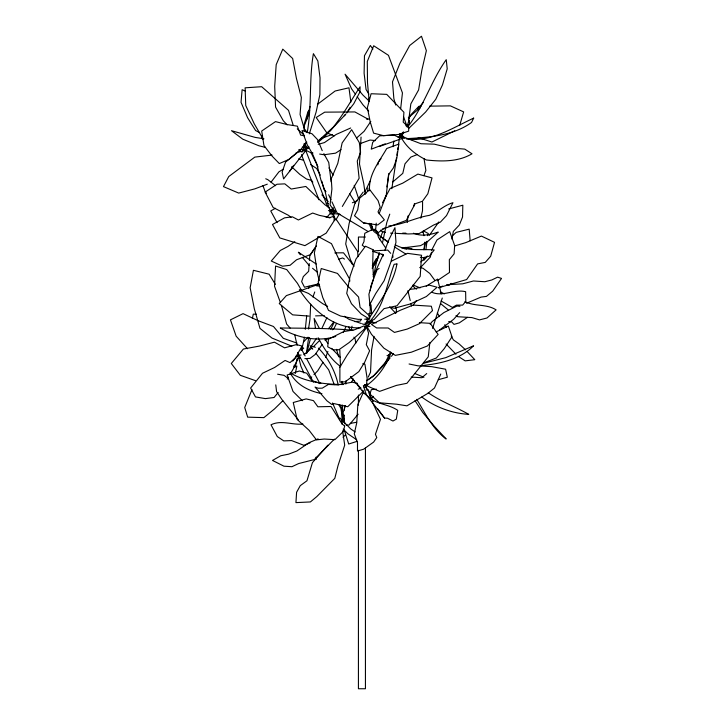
<?xml version="1.0" encoding="UTF-8"?>
<svg xmlns="http://www.w3.org/2000/svg" width="725" height="725" viewBox="0 0 725 725"><rect width="100%" height="100%" fill="white"/><g stroke="black" fill="none" stroke-linecap="round" stroke-linejoin="round"><path stroke-width="1.09" d="M345.852 384.105L345.87 380.897M422.584 202.166L422.512 210.785L420.745 218.216M361.059 137.088L359.491 164.122L363.787 183.797L365.246 194.418M367.131 318.565L367.077 321.963L374.073 319.526L384.023 308.632L397.028 305.742L420.21 276.397L421.551 255.263L407.522 253.351L391.618 261.045M342.562 405.067L341.992 424.071M334.433 210.341L334.37 213.123L333.119 209.28M304.128 130.4L304.346 123.966L307.998 111.505L309.72 110.2M369.587 190.766C368.173 174.861 379.248 161.648 386.733 148.507L398.886 144.085L396.729 158.657L393.43 167.856L388.564 174.616L386.226 195.505L379.084 213.784M409.489 120.631L409.353 124.365L406.299 125.371M310.681 304.201L309.956 319.517L308.497 329.041M367.72 191.074L367.874 188.02M392.841 257.438L392.923 255.798M424.197 249.681L424.614 242.204M344.33 410.142L344.629 405.792M309.222 263.574L308.66 271.295L303.295 276.606L301.645 281.608L304.491 287.218L318.193 283.946M309.457 260.266L309.783 255.852L314.895 248.004M376.212 223.164L375.595 230.396L372.868 229.734L371.137 223.545M306.557 352.241L308.651 337.696M304.5 337.179L301.673 350.13M305.307 329.304L306.693 315.81M400.662 108.741L402.447 92.9L388.464 55.327L373.692 45.757L367.294 61.471L367.493 82.795L369.179 101.427M429.871 342.49L428.248 356.827L406.942 383.289L396.439 385.401L379.655 391.373L367.53 386.126L367.385 383.869M407.26 222.512L408.039 215.905M425.919 249.663L426.98 241.271M332.512 209.108L331.932 213.295L328.896 207.93L324.827 190.195L321.084 180.579L316.508 163.062L312.239 153.356L307.3 144.927L302.026 130.509L312.031 133.79L317.659 139.735L322.226 150.655M333.382 217.563L333.917 213.893L330.564 214.011M385.247 198.088L385.582 195.85M386.933 186.914L388.953 173.511M393.004 146.704L393.847 141.112M391.835 188.681L396.557 157.398M396.892 155.168L397.4 151.815M397.735 149.586L398.079 147.347M398.415 145.118L399.928 135.058M308.759 288.36L309.104 286.221M370.158 290.698L371.109 285.179M451.965 239.114L453.333 231.384L459.351 225.004L462.541 217.038L462.822 205.202L448.702 208.954M424.27 259.387L424.669 257.212M342.562 420.391L343.695 414.283M374.082 336.382L371.581 349.912L370.529 372.142L368.246 377.063M297.594 358.395L295.012 367.312M298.02 356.183L298.446 353.963M395.85 313.218L396.521 309.91L395.56 306.847M252.391 318.465L253.288 314.133L256.505 314.233M377.825 164.901L378.477 161.829L381.015 158.666M382.583 242.413L386.797 222.484L389.769 214.165M307.173 132.72C311.949 106.711 308.923 79.786 313.399 53.65L317.849 60.963L320.033 77.847L319.87 94.685L316.091 112.139L309.285 133.88M295.256 373.538L296.897 366.025L293.879 366.823M402.031 136.862L403.037 132.612M431.484 252.218L430.306 257.13L420.174 267.851M350.954 330.555L352.069 326.178M306.648 119.58L310.037 106.521M368.536 101.056L369.415 97.839M304.518 144.03L303.721 146.912L305.433 142.907M423.835 249.681L425.928 242.15M427.714 235.688L428.312 233.532L423.554 230.976L422.303 232.517M413.585 206.598L414.492 203.462M459.659 125.516L463.647 111.904L450.388 105.868L429.59 106.149M442.268 298.029L432.562 328.425M379.329 252.681L376.728 260.891L374.544 271.494L373.139 274.567M406.879 126.83L408.538 121.664L410.83 103.892L418.606 89.927L421.868 70.089L426.363 50.668L421.479 36.25L409.697 45.503L399.91 63.293L392.497 81.852L393.865 98.636L395.696 105.043M309.231 113.299L303.612 127.41M345.517 405.574L343.016 412.824L344.855 423.907M384.957 363.452L390.503 352.051M312.919 297.032L314.75 291.967M316.943 285.895L317.668 283.865L319.562 284.544M423.944 175.695L425.874 170.384L424.043 158.684M326.939 317.568L321.837 328.488M325.588 357.47L327.899 351.498M383.181 254.611L373.221 276.424M384.739 250.587L389.008 239.504L394.944 227.677L395.977 242.259L390.802 262.269L384.132 280.729L375.758 293.507L369.451 305.107M371.508 284.146L377.154 269.646L379.084 268.495M305.153 151.407L307.808 147.8L303.44 150.945L297.612 152.295L285.55 162.119L282.152 172.169L283.593 178.921L305.153 151.407L306.711 147.547L304.663 147.32L301.854 152.241M379.583 239.567L382.909 231.357M391.165 352.386C386.325 365.536 378.051 377.372 366.533 385.528L364.729 384.767M334.153 322.426L330.763 329.232M251.974 389.624L244.715 407.504L247.669 417.147L263.882 417.627L274.53 408.909L282.832 400.753M440.764 374.064L434.483 388.02L427.877 393.358L406.942 405.828L396.675 404.215L379.429 402.792L369.922 394.065L371.336 389.606L376.393 389.18M363.298 392.461L357.824 404.595L356.772 422.748L354.271 433.786L357.498 442.667L357.488 451.013L363.651 449.201L373.629 442.087L376.782 437.547L375.45 434.275L380.453 419.313L372.179 401.686M343.278 332.512L345.943 326.694M365.192 191.282L370.094 181.141M408.392 119.643L410.812 114.795L418.86 106.33L420.998 106.294M336.59 323.35L334.044 328.407L332.304 329.812M373.692 265.314L379.628 253.813M295.401 154.398L296.38 152.576M316.553 338.267L306.865 352.712L310.237 339.427L309.385 337.723M330.99 213.304L332.023 211.437M372.297 265.812L376.148 258.916L378.214 258.173M431.611 250.288L436.967 239.975L449.708 231.647L454.657 245.503L454.113 253.841L449.337 259.677L449.491 272.455L437.13 280.765M287.281 379.121L288.387 377.236M290.036 374.399L293.344 368.735L299.162 355.286L297.087 356.138L290.018 362.609L285.079 360.452L274.63 367.475L262.504 373.266L250.623 388.02L255.481 396.919L265.377 398.623L274.077 397.49L278.137 392.497M342.345 206.435L359.129 178.241L357.28 161.14L360.579 152.241L359.319 142.635L351.634 129.657L342.146 142.916L337.796 163.379L331.271 178.712L331.914 189.035L330.056 204.894L335.485 212.461M335.847 219.947L339.218 214.201M346.749 113.073L350.157 107.345M332.213 215.144L334.923 210.631M342.59 418.234L344.239 415.507M377.535 260.148L372.115 268.214M323.033 362.292L317.695 370.81L313.988 374.635M382.474 202.801L390.113 188.473L402.728 183.153L417.881 174.091L432.018 177.897L427.832 193.783L422.439 201.269L415.099 203.788L406.263 220.418L383.172 229L378.223 232.662L374.87 229.118M351.734 381.722L353.465 379.039M289.42 171.626L293.643 165.327M438.852 221.922L429.327 235.389M413.205 305.18L416.322 300.594M370.819 121.428L364.131 131.279L356.727 137.886M322.154 344.493L315.194 354.489L309.974 358.413L304.881 358.639M316.39 245.956L310.237 254.711L296.579 259.758L290.091 265.287L282.424 266.202L271.268 261.027L280.294 250.478L287.943 246.464L294.812 241.688M361.403 319.435L360.234 321.084L354.752 321.61M363.18 192.071L354.942 203.181L349.106 223.59L345.707 243.962L350.438 259.731L353.138 264.643M303.693 146.613L304.881 145.018M430.161 324.238L432.118 321.619L443.899 312.566L456.986 306.022L459.94 306.322M271.068 182.138L278.926 171.843L283.484 169.07M319.399 340.659L313.49 346.641M347.112 112.411L353.791 103.711L359.944 91.912L360.089 86.792C347.221 106.113 336.636 127.836 317.903 142.372M328.57 328.67L333.69 322.054M389.724 357.271L374.218 375.305L367.167 380.48M407.486 127.12C423.79 106.811 431.076 80.838 446.247 59.668L447.216 68.839L442.486 84.852L435.743 99.325L425.62 112.04L408.71 128.461M306.829 142.082L301.346 148.933L288.913 159.437L279.324 163.569L271.984 156.002L263.945 145.498L261.698 131.026L275.482 121.619L287.182 124.555L297.386 126.177L300.648 135.14L304.554 135.756M390.05 358.005L385.981 363.053L372.804 376.556L366.433 380.643M391.409 356.319L393.448 353.791M327.827 445.186L312.43 462.641L306.965 480.766L300.286 485.641L296.597 492.257L295.936 502.615L310.382 501.945L316.798 496.598L334.805 478.355L338.031 465.595L344.701 445.123L342.599 430.813M371.318 398.777L373.33 396.339M292.737 361.095L294.848 358.576L302.053 346.033L296.471 344.593L284.59 347.837L274.44 342.173L259.459 346.07L243.382 349.042L231.311 363.506L240.328 375.305L255.445 380.652M358.132 414.202L349.16 425.013L346.07 425.022M335.34 211.247L333.382 213.503L340.097 214.373M417.464 109.122L423.173 102.642M327.093 216.993L330.029 213.676L329.748 208.891M459.659 312.62L453.687 319.245L439.567 329.975M403.39 131.941L401.26 134.27L403.743 132.331M317.749 141.937L320.803 138.638L332.277 134.46M334.406 439.087L314.36 459.559L298.709 463.538L291.912 466.71L283.955 466.193L272.509 460.438L280.783 455.753L288.595 454.176L296.851 451.013L309.203 442.612L318.076 438.861M329.993 130.971L345.771 114.16L344.221 115.792M303.548 341.928L308.053 337.179M423.808 260.302L426.073 257.91M310.273 378.468L311.759 376.937M365.418 386.896L367.657 384.631M343.034 437.275L345.426 434.873M333.382 207.74L330.237 210.821L328.434 210.603M420.21 107.735L408.347 117.686M332.558 127.79L318.193 140.913M420.844 261.933L427.397 255.961M452.337 235.888L456.188 232.381L469.184 229.145L470.172 240.854M392.633 182.084L402.801 173.347L404.985 163.823L410.876 157.071L416.957 154.688M311.922 347.991L303.902 354.679M426.708 373.574L421.868 377.725L411.202 377.091M448.558 285.55L451.122 283.357M363.687 390.911L347.728 406.743L334.27 403.662L331.851 404.496L326.948 400.825L315.049 387.077L318.13 388.237L322.244 388.174L328.416 384.44L337.814 384.921L352.151 382.175L357.488 383.344M401.46 138.484L403.598 136.726L401.922 135.231L398.079 137.397M328.579 338.376L325.117 340.378M317.468 104.328L335.122 91.015L348.97 87.797L350.855 102.125M467.444 317.342L459.333 322.852L453.977 324.392L451.811 321.991L448.675 321.574M300.857 350.157L303.693 348.299L302.008 347.003M341.04 149.64L335.584 153.165L324.048 154.751L319.634 154.072M331.887 210.486L333.745 209.298M340.65 421.307L344.484 418.905M426.182 286.176L437.628 279.08L441.235 293.824M275.409 208.283L270.742 210.957L277.068 222.657M454.774 130.781L431.928 142.018L420.355 138.321M382.347 229.227L385.138 227.822M436.151 331.914L448.34 326.014L452.001 336.799L444.262 348.616L436.377 357.987L424.261 362.636M379.184 146.559L404.459 137.641L399.439 137.578L393.865 135.04L379.565 135.856L372.677 142.399L371.272 149.169L385.247 143.831M350.683 127.99L336.228 134.433L324.465 142.571L318.257 144.311M438.734 287.752L442.576 286.103M466.537 303.24L481.065 297.096L486.439 296.398L492.701 291.16L501.528 278.427L497.604 277.167L491.804 279.968L484.844 281.735L473.461 280.983L462.767 283.801L446.537 284.798M352.377 202.746L357.525 200.608M310.019 442.893L303.811 445.286L291.586 440.573L283.774 440.891L277.294 436.55L270.996 424.796C281.581 419.612 292.103 425.24 302.905 424.034M267.298 184.177L254.819 188.872L238.706 193.086L223.472 186.615L228.738 176.556L254.81 157.108L272.083 155.068M400.644 134.252L403.49 133.192M358.222 389.189L361.159 388.111M360.216 143.595L370.004 140.052L375.432 140.596M404.387 248.829L406.507 248.068L411.909 248.63M296.815 359.065L299.996 357.942M306.158 147.991L309.077 146.994M357.262 441.298L348.707 444.017L344.756 431.556L343.559 429.816M438.534 287.762L466.646 279.551L477.621 263.891L485.252 262.405L490.698 256.215L494.541 242.349L481.382 236.078L465.686 242.657L454.557 245.965M338.629 259.169L342.68 257.964L344.466 259.079M335.775 336.454C317.487 342.3 296.498 337.605 280.258 327.972C304.518 328.307 328.724 328.072 352.984 330.247M438.308 379.701L447.325 377.227L445.612 369.224L431.774 366.669L417.827 365.799L409.072 363.995M303.965 149.187L298.591 149.921M306.095 148.652L308.234 148.108L302.262 147.112M304.654 353.691L306.847 353.147M295.728 356.283L301.093 354.978M411.728 139.744L419.304 137.986M423.427 363.325L445.757 357.652L473.579 345.798C460.094 359.591 439.631 363.877 421.026 365.636M366.08 390.023L367.947 389.606L370.357 397.672M388.854 225.946C403 224.614 415.425 217.627 429.336 215.37C437.827 212.126 444.126 205.175 452.971 202.692L446.518 215.597L440.419 222.095L433.55 225.076L419.132 233.559L408.411 233.958L395.025 233.323M364.738 327.292L369.949 326.322L362.364 323.876M368.59 313.635L371.635 313.1L371.019 305.089L369.968 303.286M350.121 423.4L356.564 422.303M373.022 250.895L387.721 250.062L390.693 253.342M401.75 248.059L420.527 245.657L427.315 241.824L438.235 232.091C430.188 234.837 421.769 236.722 413.458 233.223M409.661 289.329L414.029 288.922L429.182 285.115L437.121 287.227L426.354 296.534L410.305 303.965L394.327 308.261L390.168 307.427M366.569 119.172L369.605 118.954M315.574 315.892L324.238 315.611M361.44 319.281L358.15 319.362L340.532 316.018L328.498 310.354L322.761 297.513L318.239 281.925L321.229 268.531L337.442 273.407L348.063 286.293L358.576 297.014L360.08 307.355L368.382 314.822L369.85 318.221M364.729 319.199L369.116 319.091M343.442 384.531C324.954 384.386 306.322 382.401 290.091 372.84C296.743 385.138 308.814 391.047 321.927 393.657M334.823 252.898L343.496 252.807L354.099 266.229M365.436 237.03L358.422 237.03L358.422 251.702M402.665 233.133L405.9 233.16M390.558 233.115L392.796 233.223M365.318 393.675L384.531 418.053L387.494 418.225L392.977 421.026L396.321 419.132L397.744 410.359C387.739 403.354 374.037 404.704 366.152 394.4M419.367 322.652L430.197 323.341L438.136 334.452L427.369 345.997L411.32 352.214L395.343 355.368L383.888 348.163L371.499 334.325L364.956 323.123L373.003 322.263L376.175 322.924M360.506 327.8C334.56 329.114 312.611 310.309 299.371 289.656L308.569 293.48L322.725 303.712L327.627 306.331M309.067 316.1L292.646 314.858L279.252 303.585L286.384 295.601L315.511 285.414L319.798 286.212M326.232 203.317L328.353 203.535M363.479 222.938L377.752 224.913L384.35 219.892L377.997 211.917L380.217 207.259L378.097 200.662L369.732 189.669L359.709 198.124L357.688 209.806L354.516 215.769L363.479 222.938L371.2 224.179M313.01 153.047L310.798 152.703L305.125 149.912M385.473 232.326L382.41 231.846L380.48 230.16M263.954 138.792L255.155 137.397L231.493 130.699L242.812 139.209L258.834 145.752L265.278 147.356M420.319 257.257L423.572 257.801L429.372 256.142L434.221 249.944C421.125 248.811 407.251 251.702 395.252 244.787M277.603 374.209L284.073 375.351L288.55 378.731M291.867 346.206L271.966 338.058L259.967 328.353L254.33 308.805L250.152 287.771L253.424 270.298L269.129 274.195L275.364 284.408M362.727 363.769L364.911 364.195L367.167 378.541L366.487 384.631L363.361 385.718L366.433 395.053L364.303 393.53L350.719 376.547M432.055 292.347C443.229 297.042 454.095 288.867 465.631 291.695L465.794 301.392L462.659 305.098L456.397 305.153L452.418 307.427L441.063 301.002M419.929 267.489L423.047 268.295L429.789 273.452L434.955 280.512M324.546 216.467L329.947 217.926M334.27 219.095L336.436 219.675L357.561 251.358L358.068 256.65M315.312 347.266L310.137 345.816L312.738 349.205M318.764 382.646L320.858 383.235M298.727 158.802L302.978 160.153M372.967 251.412L383.471 254.783M420.065 287.897L413.069 284.952M319.227 383.054L311.795 380.571L306.748 373.239L299.398 370.992L287.136 374.979L293.018 391.455L302.352 400.698M387.041 355.449L390.023 356.473M401.985 136.418L420.935 143.731L434.311 144.166L449.355 147.809L464.77 149.123L472.011 153.791C458.263 161.956 441.797 161.612 426.4 159.989C416.485 155.186 407.26 148.108 401.732 138.43M361.313 323.513L348.77 319.208L344.42 316.272M296.96 343.106L283.294 338.321L273.488 326.504L258.1 320.695L243.056 313.644L230.45 319.852L236.142 336.183L247.479 348.716M363.968 386.896L366.062 387.73L369.333 391.699L371.064 397.735L373.303 401.451M265.731 178.794L267.77 179.619L275.554 185.691M423.926 377.281L414.745 373.475M245.195 91.006L242.123 89.71L241.035 102.316L247.615 117.758L255.635 130.563L259.623 132.575M334.125 135.91L326.839 132.829L316.191 117.513L324.7 112.157L354.906 111.931L367.829 119.027M399.557 135.947L404.704 138.176L399.919 133.518M440.329 291.894L444.398 293.852M464.942 301.654C474.784 306.666 486.566 303.702 496.108 309.874L486.973 318.003L479.524 319.888L471.948 317.595L457.801 316.734L456.043 315.475M388.473 241.742L384.903 239.839L373.982 231.592L372.152 228.529L375.405 230.586L378.912 234.474M428.248 392.751C440.918 401.605 455.445 406.725 468.749 414.365C451.956 413.359 435.136 407.133 421.778 396.992M416.567 289.103L414.872 288.142L412.824 285.55M368.209 231.583L337.098 212.933L331.932 201.831M405.846 254.076L394.327 246.817M351.607 263.538L353.392 264.652M310.672 164.602L316.671 168.481L320.296 175.115M458.381 356.464L465.178 360.869L474.793 359.691L467.09 351.471M329.694 207.93L324.918 204.758L305.85 186.461L291.214 189.044L284.834 183.86L276.959 184.25L265.142 192.116L273.135 207.477L288.478 215.334L291.06 217.373M355.159 431.946L350.737 428.946L339.907 417.981M356.673 439.767L347.828 433.767L343.188 429.064M316.191 264L298.356 252.218L300.322 254.783M364.684 247.007L362.246 245.213L363.968 241.679L364.757 233.287L372.469 229.535L376.801 231.257L378.486 237.374L385.863 248.204M381.015 236.803L388.12 242.141M340.596 366.533C330.709 359.41 323.885 348.29 318.166 337.741M309.222 265.54L302.298 257.348M312.548 268.268L317.541 272.364M440.483 303.503L448.104 309.802M297.268 128.878L303.802 134.778M465.55 349.831L459.079 343.877L453.415 339.916L451.258 336.119M455.971 354.235L446.074 343.985M291.622 166.768L299.833 174.399L306.521 179.03L311.532 180.389L312.828 182.202M321.9 194.898L328.198 201.541M369.125 101.047L362.935 95.084L345.073 74.204L351.534 88.785L355.304 94.078M350.556 377.072L354.552 380.969M304.101 143.568L308.071 148.562M331.633 348.335L340.478 357.534M389.669 306.829L395.56 313.073M287.145 124.854L283.33 120.776L275.563 107.101L274.702 86.302L276.198 64.67L282.777 49.146L292.655 58.517L296.38 78.2L301.346 97.467L300.087 114.514L305.08 131.361M318.42 348.136C328.298 358.168 335.331 371.164 338.212 384.939M266.573 193.33L265.178 191.817L262.948 185.618M368.663 111.124L362.853 104.663L357.189 96.724M325.969 191.735L323.966 189.461L321.818 181.177M290.127 328.062L286.656 324.084L281.391 305.334M357.416 384.241L360.162 387.576M355.486 203.082L349.722 193.892M298.537 420.138L281.925 399.538L276.597 391.627L275.754 384.884M384.531 418.053L377.77 408.873M315.991 353.447L328.679 369.822L334.252 384.631M369.587 223.309L372.034 226.78M333.165 175.178L328.951 167.91M372.895 49.101L370.357 45.476L364.467 55.698L364.113 73.27L366.043 89.465L368.925 94.105M353.918 337.179L355.141 338.928L355.776 343.224M324.963 339.191L327.854 343.423M439.54 316.635L437.329 312.964M382.102 254.203L383.308 256.043M415.035 400.653L422.738 412.462L434.52 426.517L446.165 438.987C432.653 429.082 425.285 413.332 416.757 399.348M364.448 190.358L366.216 193.203M388.373 354.625L389.479 356.446M362.328 390.159L364.303 393.53M263.021 138.865L254.276 123.857L245.739 105.524L245.123 87.825L261.671 86.701L288.514 110.336L293.19 125.189M301.881 291.087L297.449 283.312L286.737 269.591L275.563 266.03L274.548 286.312L280.249 302.171M444.815 324.7L446.428 327.555M338.783 404.623L340.949 408.465L343.061 422.086M323.858 153.618L328.76 162.518L331.126 181.866M364.956 384.984L366.741 388.328M301.428 348.997L305.125 355.921M306.711 358.893L319.906 383.643M297.549 352.395L313.381 382.093M319.489 328.615L314.142 318.511L315.484 328.507M311.152 152.893L318.003 166.877M328.652 194.762L330.999 199.81M334.134 216.476L335.503 219.548M303.893 372.994L300.911 366.288L298.664 357.407M339.717 419.675L332.558 402.955M305.497 129.857L306.503 132.349M303.621 144.964L304.437 147.057M305.651 150.202L327.627 206.861M299.425 149.413L300.241 151.516M301.464 154.661L318.964 199.774M336.545 349.341L338.657 356.809M369.36 224.034L371.635 230.151M403.562 116.779L406.1 123.812L406.118 125.969M358.703 198.94L354.208 185.319M405.456 247.316L406.118 249.382M319.281 280.72L317.568 274.24L314.342 253.016L317.958 236.404L331.488 243.672L340.152 261.933L349.577 279.043L349.812 281.191M348.915 326.83L349.722 329.893M422.92 231.32L423.989 235.707M340.777 405.23L342.581 412.779M407.894 290.662L410.214 300.522M410.993 303.811L411.501 306.004M294.758 334.896L297.078 345.236M370.856 320.84L371.291 322.906M304.6 144.357L305.207 147.592M294.151 365.146L294.495 367.185M261.852 135.666L262.35 139.01M316.073 457.158L316.281 459.351M343.677 414.745L344.321 422.412M342.028 381.314L342.245 384.44M343.351 416.014L343.732 421.651M339.771 349.921L340.487 366.225M371.834 226.291L371.979 229.662M424.08 257.402L424.107 259.668M365.436 448.068L365.436 688.75L358.422 688.75L358.422 450.325M358.422 395.025L358.422 405.184M339.898 367.212L339.88 382.111L345.2 381.803L358.848 371.608L364.748 362.101L369.605 350.773L366.306 344.674L368.599 333.128L366.669 327.319L347.003 355.359L339.898 367.212M408.728 127.401L408.646 131.153L398.415 134.497L383.525 135.675L373.602 133.137L370.221 121.918L367.376 107.699L371.109 93.733L386.733 94.368L403.916 112.275L403.227 122.108L408.728 127.401M373.103 249.735L372.704 263.728L373.583 278.717L368.907 294.214L370.312 309.004L369.306 318.991L361.177 313.988L351.453 303.721L346.722 293.362L350.112 276.035L355.957 259.079L365.463 246.219L373.103 249.735M328.479 339.182L327.709 346.786L333.346 349.831L338.892 349.749L348.988 342.671L363.134 330.256L372.333 320.468L371.653 322.163L365.264 327.202L363.932 325.942L354.407 329.812L343.695 331.588L328.479 339.182M396.938 263.972C392.923 286.248 377.236 304.572 365.835 323.613L368.989 322.299C384.15 306.53 386.923 284.091 394.137 264.29L396.938 263.972M344.638 426.037L343.496 431.266L334.914 439.676L324.265 439.033L316.444 439.867L309.04 430.251L297.159 419.467L293.244 402.52L306.158 398.904L313.445 400.635L317.885 406.788L331.044 406.498L341.892 423.708L344.638 426.037M473.67 118.121L471.54 122.471C452.826 136.019 428.493 137.342 406.208 138.692C430.55 142.771 452.518 127.854 473.67 118.121M334.225 220.645L326.196 233.124L304.908 245.639L279.805 237.918L272.491 224.487L284.59 217.835L292.383 216.82L298.401 219.983L312.674 213.05L319.471 215.388L329.911 217.536L334.171 216.168L334.225 220.645M432.499 310.599L419.403 323.676L407.287 329.059L394.454 332.422L388.192 327.999L376.592 327.945L371.508 324.438L400.318 310.246L413.105 305.098L431.321 306.231L432.499 310.599"/></g></svg>
